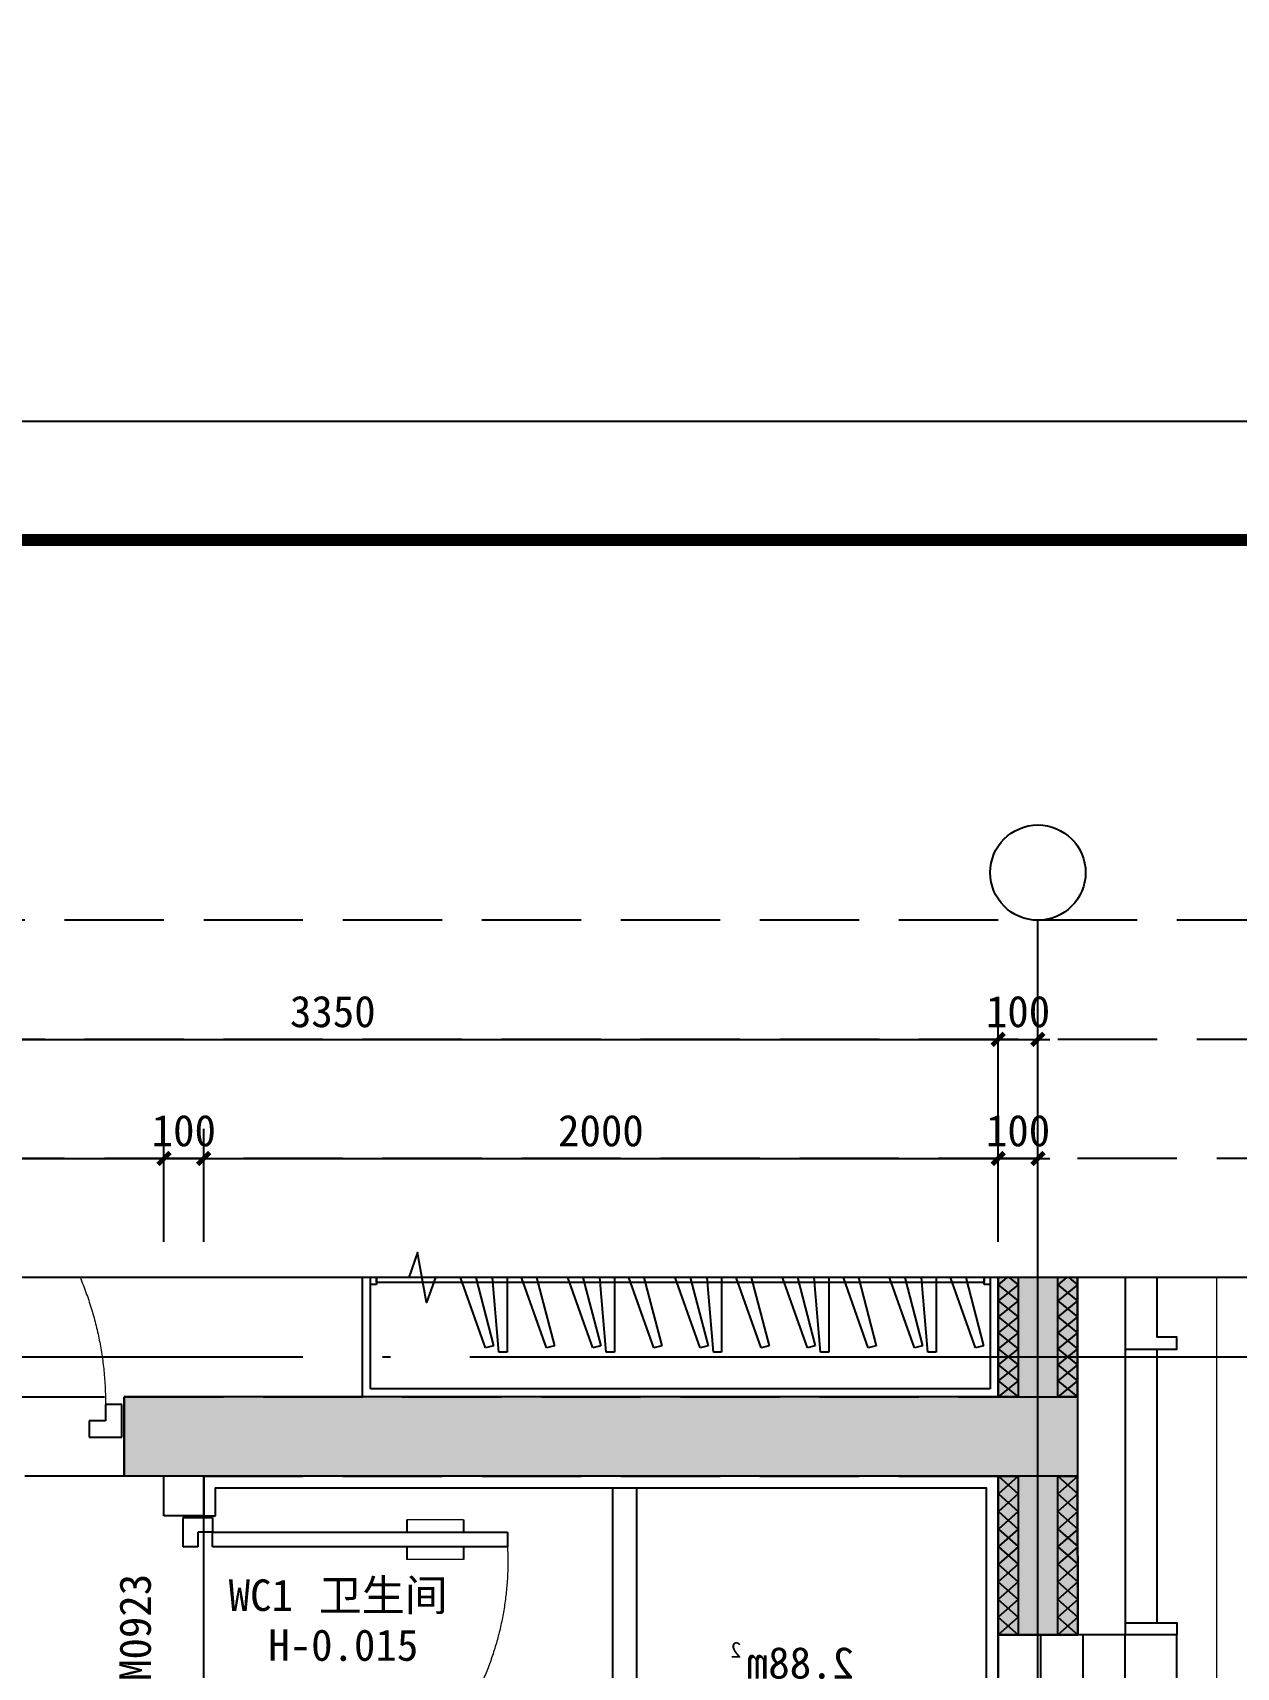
# Model space of a CAD drawing. Header units: millimetres. Extents: x -15 to 66915, y -15 to 18798.
# Drawn here: x 35255 to 38285, y 14681 to 18798 of the extents above; entities that cross this region are included whole.
import ezdxf
from ezdxf.enums import TextEntityAlignment as Align
from ezdxf.xclip import XClip

# ---------------------------------------------------------------- set-up
doc = ezdxf.new("R2010")
doc.units = ezdxf.units.MM
doc.header["$LTSCALE"] = 1000
doc.header["$XCLIPFRAME"] = 2
for name, pattern in [('1#2#楼$0$DOTE', [2.42, 2, -0.2, 0.02, -0.2]), ('110-墙体$0$DASH', [0.35, 0.25, -0.1]), ('110-家具-标$0$DASH', [0.35, 0.25, -0.1]), ('DASH', [0.35, 0.25, -0.1])]:
    doc.linetypes.add(name, pattern=pattern)
doc.layers.get('Defpoints').update_dxf_attribs({"color": 4, "linetype": 'DASH'})
for name, color, linetype in [('1#2#楼$0$A-ANNO-AXIS', 3, 'Continuous'), ('1#2#楼$0$A-ANNO-DIMS', 3, 'Continuous'), ('1#2#楼$0$A-ANNO-DOTE', 10, '1#2#楼$0$DOTE'), ('1#2#楼$0$A-ANNO-SYMB', 3, 'Continuous'), ('1#2#楼$0$A-ANNO-TEXT', 7, 'Continuous'), ('1#2#楼$0$A-DOOR-IDEN', 53, 'Continuous'), ('1#2#楼$0$A-WALL-INSL', 241, 'Continuous'), ('110-WC$0$A-FLOR-SPCL', 225, 'Continuous'), ('110-WC$0$BS-STAIR', 225, 'Continuous'), ('110-XJ-JF-1#$0$00-看线', 251, 'Continuous'), ('110-XJ-JF-1#$0$1#2#住宅楼 平面图$0$A-00-HX-113-wall-01Y$0$HRAL', 31, 'Continuous'), ('110-XJ-JF-1#$0$1#2#住宅楼 平面图$0$bolibeiban剖', 4, 'Continuous'), ('110-墙体$0$A-COLU-CONC-HATC', 204, 'Continuous'), ('110-墙体$0$A-DOOR', 51, 'Continuous'), ('110-墙体$0$A-WALL-BLOK', 131, 'Continuous'), ('110-墙体$0$A-WALL-CONC', 9, 'Continuous'), ('110-墙体$0$A-WALL-INSL', 241, 'Continuous'), ('110-墙体-东$0$A-DOOR', 51, 'Continuous'), ('110-墙体-东$0$A-WALL-CONC', 9, 'Continuous'), ('110-墙体-东$0$A-WALL-INSL', 241, 'Continuous'), ('110-墙体-东-PC$0$A-ANNO-HATC-PATT', 8, 'Continuous'), ('110-家具-标$0$DS-HIGH CABINET', 47, 'Continuous'), ('110-家具-标$0$DS-HIGH CABINET--02', 35, 'Continuous'), ('A1+无手签$0$A-ANNO-TTLB', 7, 'Continuous'), ('AXIS_TEXT', 7, 'Continuous')]:
    doc.layers.add(name, color=color, linetype=linetype)
doc.layers.add('110-XJ-JF-1#$0$1#2#住宅楼 平面图$0$A-00-15-1#-PM-2F$0$00-装饰-看', color=46, linetype='Continuous', lineweight=5)
doc.styles.add('1#2#楼$0$_TCH_DIM', font='')
doc.styles.add('1#2#楼$0$_TCH_DIM_T3', font='')
doc.styles.add('1#2#楼$0$_TCH_WINDOW', font='')
doc.styles.add('110-WC$0$_TCH_SPACE', font='')
doc.styles.add('COMPLEX', font='COMPLEX')
doc.styles.get('1#2#楼$0$_TCH_DIM').set_extended_font_data('SimSun')
doc.styles.get('1#2#楼$0$_TCH_DIM_T3').set_extended_font_data('SimSun')
doc.styles.get('1#2#楼$0$_TCH_WINDOW').set_extended_font_data('SimSun')
doc.styles.get('110-WC$0$_TCH_SPACE').set_extended_font_data('SimSun')
doc.dimstyles.new('1#2#楼$0$_TCH_ARCH&&30', dxfattribs={"dimtxt": 79.303797, "dimasz": 30, "dimexe": 75, "dimexo": 90, "dimgap": 30, "dimtad": 1, "dimdec": 0, "dimzin": 0, "dimdsep": 46, "dimtxsty": '1#2#楼$0$_TCH_DIM_T3', "dimblk": '1#2#楼$0$_ArchTick', "dimcen": 0.09, "dimclrt": 7, "dimazin": 2, "dimtfac": 1, "dimtdec": 0, "dimtix": 1, "dimtmove": 2, "dimatfit": 3, "dimfxl": 100, "dimtolj": 1, "dimtzin": 0, "dimarcsym": 0})

# ---------------------------------------------------------------- blocks, each defined once
blk = doc.blocks.new('110-墙体$0$$DorLib2D$00000009')
for p, q in [((0.4129, 0.9053), (0.4129, 0.0807)), ((0.4541, 0.9053), (0.4129, 0.9053)), ((0.4541, 0.0807), (0.4541, 0.9053)), ((0.4129, 0.7822), (0.378, 0.7822)), ((0.489, 0.7822), (0.4541, 0.7822)), ((0.4129, 0.6235), (0.378, 0.6235)), ((0.489, 0.6235), (0.4541, 0.6235)), ((-0.4941, 0.0807), (-0.4529, 0.0807)), ((-0.4941, -0.0018), (-0.4941, 0.0807)), ((-0.4529, 0.0807), (-0.4529, 0.0395)), ((0.4129, 0.0807), (0.4541, 0.0807)), ((0.4953, 0.0807), (0.4541, 0.0807)), ((0.4541, 0.0807), (0.4541, 0.0395)), ((0.4953, -0.0018), (0.4953, 0.0807)), ((-0.4529, 0.0395), (-0.4117, 0.0395)), ((-0.4117, 0.0395), (-0.4117, -0.0018)), ((0.4541, 0.0395), (0.4129, 0.0395)), ((0.4129, 0.0395), (0.4129, -0.0018)), ((-0.4941, -0.0018), (-0.4941, -0.0018)), ((-0.4117, -0.0018), (-0.4941, -0.0018)), ((0.4129, -0.0018), (0.4953, -0.0018)), ((0.4953, -0.0018), (0.4953, -0.0018))]:
    blk.add_line(p, q)
at = {"lineweight": 13}
for p, q in [((0.378, 0.7822), (0.378, 0.6235)), ((0.489, 0.7822), (0.489, 0.6235))]:
    blk.add_line(p, q, dxfattribs=at)
blk.add_arc((0.3716, 0.0817), 0.8246, 87.134, 180.0717, dxfattribs=at)
blk = doc.blocks.new('110-墙体')
at = {"layer": '110-墙体$0$A-COLU-CONC-HATC'}
for points in [[(-100, 11100), (100, 10900), (850, 10900), (850, 11100)], [(100, 10900), (-100, 11100), (-100, 7800), (33.3, 7800), (100, 7900)], [(33.3, 7800), (100, 7700), (2100, 7700), (2100, 7900), (100, 7900)], [(2100, 7900), (2100, 7700), (2300, 7700), (2300, 7900)], [(33.3, 7800), (-100, 7800), (-100, 7300), (100, 7300), (100, 7700)]]:
    blk.add_hatch(color=256, dxfattribs=at).paths.add_polyline_path(points)
at = {"layer": '110-墙体$0$A-DOOR', "linetype": '110-墙体$0$DASH'}
for p, q in [((3300, 7900), (2300, 7900)), ((2300, 7700), (3300, 7700))]:
    blk.add_line(p, q, dxfattribs=at)
at = {"layer": '110-墙体$0$A-DOOR'}
blk.add_line((2100, 6700), (2100, 7600), dxfattribs=at)
at = {"layer": '110-墙体$0$A-WALL-BLOK'}
for p, q in [((2300, 7700), (2300, 7900)), ((2100, 7700), (2100, 7600)), ((2200, 7600), (2200, 7700)), ((2100, 7600), (2200, 7600))]:
    blk.add_line(p, q, dxfattribs=at)
at = {"layer": '110-墙体$0$A-WALL-CONC'}
for p, q in [((-100, 11100), (850, 11100)), ((-100, 11100), (-100, 7800)), ((850, 11100), (850, 10900)), ((100, 10900), (850, 10900)), ((100, 10900), (100, 7900)), ((100, 7900), (2100, 7900)), ((2100, 7900), (2300, 7900)), ((2300, 7900), (2300, 7700)), ((-100, 7800), (-100, 7300)), ((100, 7700), (100, 7300)), ((100, 7700), (2100, 7700)), ((2100, 7700), (2300, 7700)), ((100, 7300), (-100, 7300))]:
    blk.add_line(p, q, dxfattribs=at)
at = {"layer": '110-墙体$0$A-WALL-INSL'}
blk.add_line((-100, 11220), (850, 11220), dxfattribs=at)
at = {"layer": '110-墙体$0$A-DOOR', "xscale": 1000, "yscale": 1000, "zscale": 200}
blk.add_blockref('110-墙体$0$$DorLib2D$00000009', (2800, 7800), dxfattribs=at)
at = {"layer": '110-墙体$0$A-DOOR', "xscale": 900, "yscale": 900, "zscale": 100, "rotation": 90}
blk.add_blockref('110-墙体$0$$DorLib2D$00000009', (2150, 7150), dxfattribs=at)
blk = doc.blocks.new('110-WC')
at = {"layer": '110-WC$0$A-FLOR-SPCL'}
blk.add_line((2000, -100), (1970, -100), dxfattribs=at)
blk.add_lwpolyline([(1970, -100), (1970, -30), (30, -30), (30, -1170), (970, -1170), (970, -1570), (1970, -1570), (1970, -1000), (2000, -1000)], dxfattribs=at)
at = {"layer": '110-WC$0$BS-STAIR'}
for points in [[(910, -1170), (910, -30)], [(970, -1170), (970, -30)]]:
    blk.add_lwpolyline(points, dxfattribs=at)
at = {"layer": 'Defpoints'}
blk.add_lwpolyline([(0, -1600), (2000, -1600), (2000, 0), (0, 0)], close=True, dxfattribs=at)
at = {"layer": 'Defpoints', "style": '110-WC$0$_TCH_SPACE'}
for s, height, p in [('2.88m', 79.3, (363.1, -509.8)), ('2', 39.7, (646.6, -457.3))]:
    blk.add_text(s, height=height, dxfattribs=at).set_placement(p)
blk = doc.blocks.new('110-墙体-东$0$$WINLIB2D$00000001')
at = {"color": 0}
for points in [[(-0.5, 0.5), (-0.5, -0.5)], [(-0.5, 0.5), (0.5, 0.5)], [(0.5, -0.5), (0.5, 0.5)], [(0.5, 0.1667), (-0.5, 0.1667)], [(0.5, -0.1667), (-0.5, -0.1667)], [(-0.5, -0.5), (0.5, -0.5)]]:
    blk.add_lwpolyline(points, dxfattribs=at)
blk = doc.blocks.new('110-墙体-东')
at = {"layer": '110-墙体-东$0$A-WALL-CONC'}
blk.add_line((-1119.9, 7300), (-919.9, 7300), dxfattribs=at)
at = {"layer": '110-墙体-东$0$A-WALL-INSL'}
blk.add_lwpolyline([(-939.9, 11220), (-799.9, 11220), (-799.9, 7300)], dxfattribs=at)
at = {"layer": '110-墙体-东$0$A-DOOR', "xscale": -700, "yscale": -320, "zscale": 320, "rotation": 270}
blk.add_blockref('110-墙体-东$0$$WINLIB2D$00000001', (-959.9, 6950), dxfattribs=at)
blk = doc.blocks.new('*U261')
at = {"layer": '110-家具-标$0$DS-HIGH CABINET', "ltscale": 20}
blk.add_lwpolyline([(0, 0), (0, -600), (1600.1, -600), (1600.1, 0)], close=True, dxfattribs=at)
at = {"layer": '110-家具-标$0$DS-HIGH CABINET--02', "linetype": '110-家具-标$0$DASH', "ltscale": 300}
for points in [[(20, -25), (20, -580), (1580.1, -580), (1580.1, -25)], [(35, -282.5), (20, -282.5), (20, -317.5), (35, -317.5)], [(1565.1, -287.5), (35, -287.5), (35, -312.5), (1565.1, -312.5)], [(1580.1, -282.5), (1565.1, -282.5), (1565.1, -317.5), (1580.1, -317.5)]]:
    blk.add_lwpolyline(points, close=True, dxfattribs=at)
for points in [[(135.6, -93.9), (36.9, -472.2), (57, -477.4), (119.8, -300), (151.6, -96.5), (135.6, -93.9)], [(156.2, -96.6), (156.2, -487.5), (176.9, -487.5), (192.9, -300), (172.4, -95), (156.2, -96.6)], [(289, -93.9), (190.4, -472.2), (210.4, -477.4), (273.2, -300), (305, -96.5), (289, -93.9)], [(405.6, -93.9), (306.9, -472.2), (327, -477.4), (389.8, -300), (421.6, -96.5), (405.6, -93.9)], [(426.2, -96.6), (426.2, -487.5), (446.9, -487.5), (462.9, -300), (442.4, -95), (426.2, -96.6)], [(559, -93.9), (460.4, -472.2), (480.4, -477.4), (543.2, -300), (575, -96.5), (559, -93.9)], [(675.6, -93.9), (576.9, -472.2), (597, -477.4), (659.8, -300), (691.6, -96.5), (675.6, -93.9)], [(696.2, -96.6), (696.2, -487.5), (716.9, -487.5), (732.9, -300), (712.4, -95), (696.2, -96.6)], [(829, -93.9), (730.4, -472.2), (750.4, -477.4), (813.2, -300), (845, -96.5), (829, -93.9)], [(945.6, -93.9), (846.9, -472.2), (867, -477.4), (929.8, -300), (961.6, -96.5), (945.6, -93.9)], [(966.2, -96.6), (966.2, -487.5), (986.9, -487.5), (1002.9, -300), (982.4, -95), (966.2, -96.6)], [(1099, -93.9), (1000.4, -472.2), (1020.4, -477.4), (1083.2, -300), (1115, -96.5), (1099, -93.9)], [(1215.6, -93.9), (1116.9, -472.2), (1137, -477.4), (1199.8, -300), (1231.6, -96.5), (1215.6, -93.9)], [(1236.2, -96.6), (1236.2, -487.5), (1256.9, -487.5), (1272.9, -300), (1252.4, -95), (1236.2, -96.6)], [(1369, -93.9), (1270.4, -472.2), (1290.4, -477.4), (1353.2, -300), (1385, -96.5), (1369, -93.9)]]:
    blk.add_lwpolyline(points, dxfattribs=at)
blk = doc.blocks.new('110-家具-标', base_point=(27950, 37750.5))
at = {"layer": 'Defpoints'}
blk.add_lwpolyline([(27950, 48550.5), (31200, 48550.5), (31200, 45550.5), (27950, 45550.5)], close=True, dxfattribs=at)
at = {"ltscale": 400}
blk.add_blockref('*U261', (27950, 46150.5), dxfattribs=at)
blk = doc.blocks.new('110-墙体-东-PC$0$$LinePat$保温板1')
at = {"color": 0}
for p, q in [((0, 0), (16, -20)), ((0, -20), (16, 0))]:
    blk.add_line(p, q, dxfattribs=at)
blk = doc.blocks.new('110-墙体-东-PC')
at = {"layer": '110-墙体-东-PC$0$A-ANNO-HATC-PATT'}
for points in [[(-50, 7900), (-100, 7900), (-99.8, 10600), (-49.8, 10600)], [(100.2, 10600), (-99.8, 10600), (-100, 7900), (100, 7900)], [(100, 7900), (50, 7900), (50.2, 10600), (100.2, 10600)], [(-49.8, 7300), (-99.8, 7300), (-100, 7700), (-50, 7700)], [(100, 7700), (-100, 7700), (-99.8, 7300), (100.2, 7300)], [(100.2, 7300), (50.2, 7300), (50, 7700), (100, 7700)]]:
    blk.add_lwpolyline(points, close=True, dxfattribs=at)
at = {"layer": '110-墙体-东-PC$0$A-ANNO-HATC-PATT', "yscale": 2.5, "zscale": 2.5}
for p, xscale, rotation in [((-50, 8222.4), 2.518683410309123, 269.9949452894401), ((100, 8222.4), 2.518683410302351, 269.9949452292813), ((-50, 8182.1), 2.518683410309123, 269.9949452894401), ((100, 8182.1), 2.518683410302351, 269.9949452292813), ((-50, 8141.8), 2.518683410309123, 269.9949452894401), ((100, 8141.8), 2.518683410302351, 269.9949452292813), ((-50, 8101.5), 2.518683410309123, 269.9949452894401), ((100, 8101.5), 2.518683410302351, 269.9949452292813), ((-50, 8061.2), 2.518683410309123, 269.9949452894401), ((100, 8061.2), 2.518683410302351, 269.9949452292813), ((-50, 8020.9), 2.518683410309123, 269.9949452894401), ((100, 8020.9), 2.518683410302351, 269.9949452292813), ((-50, 7980.6), 2.518683410309123, 269.9949452894401), ((100, 7980.6), 2.518683410302351, 269.9949452292813), ((-50, 7940.3), 2.518683410309123, 269.9949452894401), ((100, 7940.3), 2.518683410302351, 269.9949452292813), ((-49.5, 7700), 2.777675549166356, 269.9658790844077), ((100.5, 7700), 2.777675549125936, 269.9658786783161), ((-49.5, 7655.5), 2.777675549166356, 269.9658790844077), ((100.5, 7655.5), 2.777675549125936, 269.9658786783161), ((-49.6, 7611.1), 2.777675549166356, 269.9658790844077), ((100.4, 7611.1), 2.777675549125936, 269.9658786783161), ((-49.6, 7566.7), 2.777675549166356, 269.9658790844077), ((100.4, 7566.7), 2.777675549125936, 269.9658786783161), ((-49.6, 7522.2), 2.777675549166356, 269.9658790844077), ((100.4, 7522.2), 2.777675549125936, 269.9658786783161), ((-49.7, 7477.8), 2.777675549166356, 269.9658790844077), ((100.3, 7477.8), 2.777675549125936, 269.9658786783161), ((-49.7, 7433.3), 2.777675549166356, 269.9658790844077), ((100.3, 7433.3), 2.777675549125936, 269.9658786783161), ((-49.7, 7388.9), 2.777675549166356, 269.9658790844077), ((100.3, 7388.9), 2.777675549125936, 269.9658786783161), ((-49.7, 7344.4), 2.777675549166356, 269.9658790844077), ((100.3, 7344.4), 2.777675549125936, 269.9658786783161)]:
    blk.add_blockref('110-墙体-东-PC$0$$LinePat$保温板1', p, dxfattribs=dict(at, xscale=xscale, rotation=rotation))
blk = doc.blocks.new('110-XJ-JF-1#')
at = {"layer": '110-XJ-JF-1#$0$00-看线'}
blk.add_lwpolyline([(350, 3499.7), (350, 7300)], dxfattribs=at)
at = {"layer": '110-XJ-JF-1#$0$1#2#住宅楼 平面图$0$A-00-15-1#-PM-2F$0$00-装饰-看', "linetype": 'ByBlock'}
blk.add_lwpolyline([(450, 3499.7), (450, 11149.7, 0.414214), (150, 11449.7), (-3600, 11449.7, 0.414214), (-3900, 11149.7), (-3900, 10449.7), (-6250, 10449.7)], format="xyb", dxfattribs=at)
at = {"layer": '110-XJ-JF-1#$0$1#2#住宅楼 平面图$0$A-00-HX-113-wall-01Y$0$HRAL'}
for points in [[(220, 8020), (350, 8020), (350, 8050), (300, 8050), (300, 11299.7), (-820, 11299.7), (-820, 11349.7), (-850, 11349.7), (-850, 11219.7)], [(220, 7330), (350, 7330), (350, 7300), (220, 7300)]]:
    blk.add_lwpolyline(points, dxfattribs=at)
at = {"layer": '110-XJ-JF-1#$0$1#2#住宅楼 平面图$0$bolibeiban剖'}
blk.add_lwpolyline([(300, 7330), (300, 8020)], dxfattribs=at)
blk = doc.blocks.new('1#2#楼$0$bgtb')
ref = blk.add_blockref('110-墙体', (6450, -10000), dxfattribs=dict(xscale=-1))
XClip(ref).set_block_clipping_path([(10449.9188188711, -2099.9999999995), (-900.0811811288, -2099.9999999995), (-900, 11600.0002523363), (7750, 11600.0002523363), (7750, 4300), (10449.9999999999, 4300)])
ref = blk.add_blockref('110-WC', (6350, -2300), dxfattribs=dict(xscale=-1))
XClip(ref).set_block_clipping_path([(10349.9188188711, -9799.9999239819), (-1000.0811811288, -9799.9999239819), (-1000, 3900.000328354), (7650, 3900.000328354), (7650, -3399.9999239824), (10349.9999999999, -3399.9999239823)])
at = {"layer": '1#2#楼$0$A-WALL-INSL'}
blk.add_blockref('110-墙体-东', (7469.9, -10000), dxfattribs=at)
at = {"xscale": -1}
blk.add_blockref('110-家具-标', (6350, -9900), dxfattribs=at)
ref = blk.add_blockref('110-XJ-JF-1#', (6450, -10000))
XClip(ref).set_block_clipping_path([(-10449.9188188714, -2099.9999999995), (900.0811811285, -2099.9999999995), (899.9999999997, 11600.0002523363), (-7750.0000000003, 11600.0002523363), (-7750.0000000003, 4300), (-10450.0000000002, 4300)])
blk.add_blockref('110-墙体-东-PC', (6450, -10000))
blk = doc.blocks.new('1#2#楼$0$_ArchTick')
at = {"color": 0, "linetype": 'ByBlock', "const_width": 0.4}
blk.add_lwpolyline([(-0.5, -0.5), (0.5, 0.5)], dxfattribs=at)
blk = doc.blocks.new('*D522')
at = {"layer": '1#2#楼$0$A-ANNO-DIMS', "color": 0, "lineweight": -2, "transparency": 16777216}
for p, q in [((37685.5, 15752.6), (37685.5, 16037.6)), ((37785.5, 15752.6), (37785.5, 16037.6)), ((37685.5, 15962.6), (37655.5, 15962.6)), ((37685.5, 15962.6), (37785.5, 15962.6)), ((37785.5, 15962.6), (37815.5, 15962.6))]:
    blk.add_line(p, q, dxfattribs=at)
at = {"layer": 'Defpoints', "color": 0, "transparency": 16777216}
for p in [(37785.5, 15962.6), (37685.5, 15662.6), (37785.5, 15662.6)]:
    blk.add_point(p, dxfattribs=at)
at = {"layer": '1#2#楼$0$A-ANNO-DIMS', "color": 0, "lineweight": -2, "transparency": 16777216, "xscale": 30, "yscale": 30, "zscale": 30}
blk.add_blockref('1#2#楼$0$_ArchTick', (37685.5, 15962.6), dxfattribs=at)
at = {"layer": '1#2#楼$0$A-ANNO-DIMS', "color": 0, "lineweight": -2, "transparency": 16777216, "xscale": 30, "yscale": 30, "zscale": 30, "rotation": 180}
blk.add_blockref('1#2#楼$0$_ArchTick', (37785.5, 15962.6), dxfattribs=at)
at = {"layer": '1#2#楼$0$A-ANNO-DIMS', "color": 7, "transparency": 16777216, "insert": (37735.5, 16032.3), "char_height": 79.3, "attachment_point": 5, "style": '1#2#楼$0$_TCH_DIM_T3'}
blk.add_mtext('\\A1;100', dxfattribs=at)
blk = doc.blocks.new('*D523')
at = {"layer": '1#2#楼$0$A-ANNO-DIMS', "color": 0, "lineweight": -2, "transparency": 16777216}
for p, q in [((35685.5, 15752.6), (35685.5, 16037.6)), ((37685.5, 15752.6), (37685.5, 16037.6)), ((35685.5, 15962.6), (37685.5, 15962.6))]:
    blk.add_line(p, q, dxfattribs=at)
at = {"layer": 'Defpoints', "color": 0, "transparency": 16777216}
for p in [(37685.5, 15962.6), (35685.5, 15662.6), (37685.5, 15662.6)]:
    blk.add_point(p, dxfattribs=at)
at = {"layer": '1#2#楼$0$A-ANNO-DIMS', "color": 0, "lineweight": -2, "transparency": 16777216, "xscale": 30, "yscale": 30, "zscale": 30, "rotation": 180}
blk.add_blockref('1#2#楼$0$_ArchTick', (35685.5, 15962.6), dxfattribs=at)
at = {"layer": '1#2#楼$0$A-ANNO-DIMS', "color": 0, "lineweight": -2, "transparency": 16777216, "xscale": 30, "yscale": 30, "zscale": 30}
blk.add_blockref('1#2#楼$0$_ArchTick', (37685.5, 15962.6), dxfattribs=at)
at = {"layer": '1#2#楼$0$A-ANNO-DIMS', "color": 7, "transparency": 16777216, "insert": (36685.5, 16032.3), "char_height": 79.3, "attachment_point": 5, "style": '1#2#楼$0$_TCH_DIM_T3'}
blk.add_mtext('\\A1;2000', dxfattribs=at)
blk = doc.blocks.new('*D524')
at = {"layer": '1#2#楼$0$A-ANNO-DIMS', "color": 0, "lineweight": -2, "transparency": 16777216}
for p, q in [((35585.5, 15752.6), (35585.5, 16037.6)), ((35685.5, 15752.6), (35685.5, 16037.6)), ((35585.5, 15962.6), (35555.5, 15962.6)), ((35585.5, 15962.6), (35685.5, 15962.6)), ((35685.5, 15962.6), (35715.5, 15962.6))]:
    blk.add_line(p, q, dxfattribs=at)
at = {"layer": 'Defpoints', "color": 0, "transparency": 16777216}
for p in [(35685.5, 15962.6), (35585.5, 15662.6), (35685.5, 15662.6)]:
    blk.add_point(p, dxfattribs=at)
at = {"layer": '1#2#楼$0$A-ANNO-DIMS', "color": 0, "lineweight": -2, "transparency": 16777216, "xscale": 30, "yscale": 30, "zscale": 30}
blk.add_blockref('1#2#楼$0$_ArchTick', (35585.5, 15962.6), dxfattribs=at)
at = {"layer": '1#2#楼$0$A-ANNO-DIMS', "color": 0, "lineweight": -2, "transparency": 16777216, "xscale": 30, "yscale": 30, "zscale": 30, "rotation": 180}
blk.add_blockref('1#2#楼$0$_ArchTick', (35685.5, 15962.6), dxfattribs=at)
at = {"layer": '1#2#楼$0$A-ANNO-DIMS', "color": 7, "transparency": 16777216, "insert": (35635.5, 16032.3), "char_height": 79.3, "attachment_point": 5, "style": '1#2#楼$0$_TCH_DIM_T3'}
blk.add_mtext('\\A1;100', dxfattribs=at)
blk = doc.blocks.new('*D525')
at = {"layer": '1#2#楼$0$A-ANNO-DIMS', "color": 0, "lineweight": -2, "transparency": 16777216}
for p, q in [((34335.5, 15752.6), (34335.5, 16037.6)), ((35585.5, 15752.6), (35585.5, 16037.6)), ((34335.5, 15962.6), (35585.5, 15962.6))]:
    blk.add_line(p, q, dxfattribs=at)
at = {"layer": 'Defpoints', "color": 0, "transparency": 16777216}
for p in [(35585.5, 15962.6), (34335.5, 15662.6), (35585.5, 15662.6)]:
    blk.add_point(p, dxfattribs=at)
at = {"layer": '1#2#楼$0$A-ANNO-DIMS', "color": 0, "lineweight": -2, "transparency": 16777216, "xscale": 30, "yscale": 30, "zscale": 30, "rotation": 180}
blk.add_blockref('1#2#楼$0$_ArchTick', (34335.5, 15962.6), dxfattribs=at)
at = {"layer": '1#2#楼$0$A-ANNO-DIMS', "color": 0, "lineweight": -2, "transparency": 16777216, "xscale": 30, "yscale": 30, "zscale": 30}
blk.add_blockref('1#2#楼$0$_ArchTick', (35585.5, 15962.6), dxfattribs=at)
at = {"layer": '1#2#楼$0$A-ANNO-DIMS', "color": 7, "transparency": 16777216, "insert": (34960.5, 16032.3), "char_height": 79.3, "attachment_point": 5, "style": '1#2#楼$0$_TCH_DIM_T3'}
blk.add_mtext('\\A1;1250', dxfattribs=at)
blk = doc.blocks.new('_AXISO')
blk.add_circle((0, 0), 0.5)
at = {"layer": 'AXIS_TEXT', "style": 'COMPLEX', "width": 1.041667}
blk.add_attdef('A', text='', height=0.56, dxfattribs=at).set_placement((-0.25, -0.28), (0.25, -0.28), align=Align.FIT)
blk = doc.blocks.new('*D526')
at = {"layer": '1#2#楼$0$A-ANNO-DIMS', "color": 0, "lineweight": -2, "transparency": 16777216}
for p, q in [((37685.5, 15752.6), (37685.5, 16337.6)), ((37785.5, 15752.6), (37785.5, 16337.6)), ((37685.5, 16262.6), (37655.5, 16262.6)), ((37685.5, 16262.6), (37785.5, 16262.6)), ((37785.5, 16262.6), (37815.5, 16262.6))]:
    blk.add_line(p, q, dxfattribs=at)
at = {"layer": 'Defpoints', "color": 0, "transparency": 16777216}
for p in [(37785.5, 16262.6), (37685.5, 15662.6), (37785.5, 15662.6)]:
    blk.add_point(p, dxfattribs=at)
at = {"layer": '1#2#楼$0$A-ANNO-DIMS', "color": 0, "lineweight": -2, "transparency": 16777216, "xscale": 30, "yscale": 30, "zscale": 30}
blk.add_blockref('1#2#楼$0$_ArchTick', (37685.5, 16262.6), dxfattribs=at)
at = {"layer": '1#2#楼$0$A-ANNO-DIMS', "color": 0, "lineweight": -2, "transparency": 16777216, "xscale": 30, "yscale": 30, "zscale": 30, "rotation": 180}
blk.add_blockref('1#2#楼$0$_ArchTick', (37785.5, 16262.6), dxfattribs=at)
at = {"layer": '1#2#楼$0$A-ANNO-DIMS', "color": 7, "transparency": 16777216, "insert": (37735.5, 16332.3), "char_height": 79.3, "attachment_point": 5, "style": '1#2#楼$0$_TCH_DIM_T3'}
blk.add_mtext('\\A1;100', dxfattribs=at)
blk = doc.blocks.new('*D527')
at = {"layer": '1#2#楼$0$A-ANNO-DIMS', "color": 0, "lineweight": -2, "transparency": 16777216}
for p, q in [((34335.5, 15752.6), (34335.5, 16337.6)), ((37685.5, 15752.6), (37685.5, 16337.6)), ((34335.5, 16262.6), (37685.5, 16262.6))]:
    blk.add_line(p, q, dxfattribs=at)
at = {"layer": 'Defpoints', "color": 0, "transparency": 16777216}
for p in [(37685.5, 16262.6), (34335.5, 15662.6), (37685.5, 15662.6)]:
    blk.add_point(p, dxfattribs=at)
at = {"layer": '1#2#楼$0$A-ANNO-DIMS', "color": 0, "lineweight": -2, "transparency": 16777216, "xscale": 30, "yscale": 30, "zscale": 30, "rotation": 180}
blk.add_blockref('1#2#楼$0$_ArchTick', (34335.5, 16262.6), dxfattribs=at)
at = {"layer": '1#2#楼$0$A-ANNO-DIMS', "color": 0, "lineweight": -2, "transparency": 16777216, "xscale": 30, "yscale": 30, "zscale": 30}
blk.add_blockref('1#2#楼$0$_ArchTick', (37685.5, 16262.6), dxfattribs=at)
at = {"layer": '1#2#楼$0$A-ANNO-DIMS', "color": 7, "transparency": 16777216, "insert": (36010.5, 16332.3), "char_height": 79.3, "attachment_point": 5, "style": '1#2#楼$0$_TCH_DIM_T3'}
blk.add_mtext('\\A1;3350', dxfattribs=at)
blk = doc.blocks.new('3#~5#楼')
at = {"layer": 'Defpoints'}
for points in [[(31230, 17820), (66900, 17820), (66900, 0), (31230, 0)], [(31980, 300), (64650, 300), (64650, 17520), (31980, 17520)]]:
    blk.add_lwpolyline(points, close=True, dxfattribs=at)
blk = doc.blocks.new('厨卫大样-无障碍')
at = {"layer": 'Defpoints'}
for points in [[(31230, 17820), (66900, 17820), (66900, 0), (31230, 0)], [(31980, 300), (64650, 300), (64650, 17520), (31980, 17520)]]:
    blk.add_lwpolyline(points, close=True, dxfattribs=at)
blk = doc.blocks.new('1#2#楼')
ref = blk.add_blockref('1#2#楼$0$bgtb', (31335.5, 17462.7))
XClip(ref).set_block_clipping_path([(2600, -6000.0000866573), (7200.005123674, -1800.0146632848)])
at = {"layer": '1#2#楼$0$A-ANNO-AXIS', "xscale": 240, "yscale": 240, "zscale": 240}
blk.add_blockref('_AXISO', (37785.5, 16682.6), dxfattribs=at)
at = {"layer": '1#2#楼$0$A-ANNO-AXIS'}
blk.add_line((37785.5, 15662.6), (37785.5, 16562.6), dxfattribs=at)
at = {"layer": '1#2#楼$0$A-ANNO-DOTE'}
for points in [[(37785.5, 11462.7), (37785.5, 15662.6)], [(33935.5, 15462.7), (38535.5, 15462.7)]]:
    blk.add_lwpolyline(points, dxfattribs=at)
at = {"layer": '1#2#楼$0$A-ANNO-SYMB'}
blk.add_lwpolyline([(38715.5, 15662.6), (36269.2, 15662.6), (36246.3, 15599.6), (36224.1, 15725.6), (36201.7, 15662.6), (33755.5, 15662.6)], dxfattribs=at)
at = {"layer": 'Defpoints'}
for points in [[(31230, 17820), (66900, 17820), (66900, 0), (31230, 0)], [(31980, 300), (64650, 300), (64650, 17520), (31980, 17520)], [(33035.5, 10562.7), (39435.5, 10562.7), (39435.5, 16562.6), (33035.5, 16562.6)], [(33335.5, 10862.7), (39135.5, 10862.7), (39135.5, 16262.6), (33335.5, 16262.6)], [(33635.5, 11162.7), (38835.5, 11162.7), (38835.5, 15962.6), (33635.5, 15962.6)]]:
    blk.add_lwpolyline(points, close=True, dxfattribs=at)
at = {"layer": 'Defpoints', "ltscale": 800}
blk.add_lwpolyline([(33935.5, 11462.7), (38535.5, 11462.7), (38535.5, 15662.6), (33935.5, 15662.6)], close=True, dxfattribs=at)
at = {"layer": '1#2#楼$0$A-ANNO-TEXT', "color": 7, "style": '1#2#楼$0$_TCH_DIM'}
blk.add_text('H-0.015', height=79.3, dxfattribs=at).set_placement((35848.1, 14697.5))
at = {"layer": '1#2#楼$0$A-DOOR-IDEN', "style": '1#2#楼$0$_TCH_WINDOW'}
blk.add_text('M0923', height=79.3, rotation=90, dxfattribs=at).set_placement((35552.5, 14646.8))
for s, p in [('WC1', (35748.4, 14823.1)), ('卫生间', (35975.2, 14823.1))]:
    blk.add_text(s, height=79.3, dxfattribs=at).set_placement(p)
at = {"layer": '1#2#楼$0$A-ANNO-DIMS'}
for p1, p2, distance, picture, middle in [((34335.5, 15662.6), (37685.5, 15662.6), 600, '*D527', (36010.5, 16332.3)), ((37685.5, 15662.6), (37785.5, 15662.6), 600, '*D526', (37735.5, 16332.3)), ((34335.5, 15662.6), (35585.5, 15662.6), 300, '*D525', (34960.5, 16032.3)), ((35585.5, 15662.6), (35685.5, 15662.6), 300, '*D524', (35635.5, 16032.3)), ((35685.5, 15662.6), (37685.5, 15662.6), 300, '*D523', (36685.5, 16032.3)), ((37685.5, 15662.6), (37785.5, 15662.6), 300, '*D522', (37735.5, 16032.3))]:
    dim = blk.add_aligned_dim(p1=p1, p2=p2, distance=distance, dimstyle='1#2#楼$0$_TCH_ARCH&&30', dxfattribs=at)
    dim.commit()
    dim.dimension.update_dxf_attribs({"geometry": picture, "text_midpoint": middle})

msp = doc.modelspace()

# ---------------------------------------------------------------- block references
msp.add_blockref('1#2#楼', (0, 0))

# ---------------------------------------------------------------- next in the draw order: block references
msp.add_blockref('3#~5#楼', (0, 0))

# ---------------------------------------------------------------- next in the draw order: block references
msp.add_blockref('厨卫大样-无障碍', (0, 0))

# ---------------------------------------------------------------- next in the draw order: linework, layer by layer
at = {"layer": 'A1+无手签$0$A-ANNO-TTLB'}
msp.add_lwpolyline([(31230, 0), (31230, 17820), (66900, 17820), (66900, 0)], close=True, dxfattribs=at)
at = {"layer": 'A1+无手签$0$A-ANNO-TTLB', "const_width": 30}
msp.add_lwpolyline([(31980, 300), (66600, 300), (66600, 17520), (31980, 17520)], close=True, dxfattribs=at)

doc.saveas('drawing.dxf')
